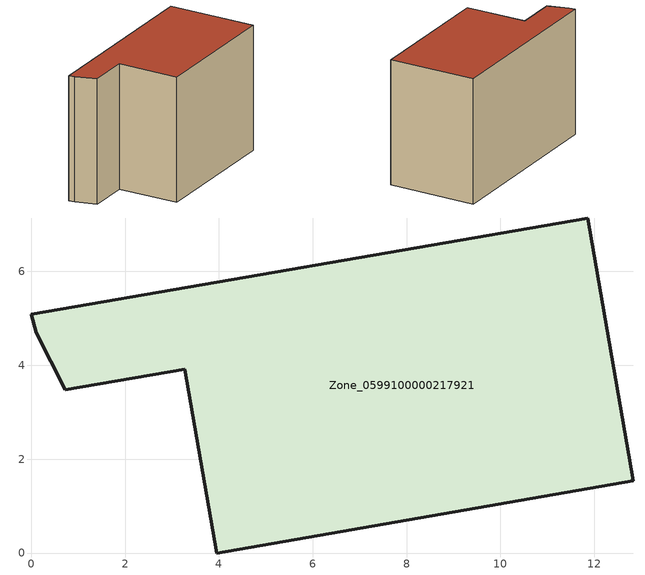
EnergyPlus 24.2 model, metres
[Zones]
Zone_0599100000217921
 floor ground (C_G): 0.1,4.69 0,5.09 11.86,7.14 12.83,1.54 3.95,0 3.27,3.92 0.72,3.48 z0
 wall outside (C_F): 3.95,0 12.83,1.54 11.86,7.14 0,5.09 0.1,4.69 0.72,3.48 3.27,3.92 3.95,0 z0:8.13
 roof outside (C_R): 0,5.09 0.1,4.69 0.72,3.48 3.27,3.92 3.95,0 12.83,1.54 11.86,7.14 z8.13
[BUILDING]
Pand.0599100000217921: North Axis=0; Terrain=City; Loads Convergence Tolerance Value=0.04; Temperature Convergence Tolerance Value=0.4; Solar Distribution=FullExterior; Maximum Number of Warmup Days=25; Minimum Number of Warmup Days=1
[Site:Location]
Rotterdam.The.Hague.AP_ZH_NLD Design_Conditions: Latitude=51.96; Longitude=4.45; Time Zone=1; Elevation=-4.5
[SITE:GROUNDTEMPERATURE:BUILDINGSURFACE]
18, 18, 18, 18, 18, 18, 18, 18, 18, 18, 18, 18
[MATERIAL] Thermal Absorptance=0.9; Solar Absorptance=0.7; Visible Absorptance=0.7
Name | Roughness | Thickness | Conductivity | Density | Specific Heat
G.TI.1975-1991 | MediumSmooth | 0.15 | 0.288461 | 540 | 1210
F.TI.1975-1991 | Rough | 0.3 | 0.230769 | 1920 | 840
R.TI.1975-1991 | MediumRough | 0.2 | 0.153846 | 1500 | 1000
[CONSTRUCTION]
C_G: G.TI.1975-1991
C_F: F.TI.1975-1991
C_R: R.TI.1975-1991
[ZONE]
Zone_0599100000217921: Type=1; Multiplier=1; Ceiling Height=Autocalculate; Volume=Autocalculate; Floor Area=autocalculate; Part of Total Floor Area=Yes
[ZONEINFILTRATION:DESIGNFLOWRATE]
Infil_Zone_0599100000217921: Zone or ZoneList or Space or SpaceList=Zone_0599100000217921; Schedule=AlwaysOn; Design Flow Rate Calculation Method=Flow/Area; Flow Rate per Floor Area=0.003; Constant Term Coefficient=1; Temperature Term Coefficient=0; Velocity Term Coefficient=0; Velocity Squared Term Coefficient=0
[HVACTEMPLATE:ZONE:IDEALLOADSAIRSYSTEM]
Zone_0599100000217921: Maximum Heating Supply Air Temperature=50; Minimum Cooling Supply Air Temperature=13; Maximum Heating Supply Air Humidity Ratio=0.0156; Minimum Cooling Supply Air Humidity Ratio=0.0077; Heating Limit=NoLimit; Cooling Limit=NoLimit; Dehumidification Control Type=ConstantSensibleHeatRatio; Cooling Sensible Heat Ratio=0.7; Dehumidification Setpoint=60; Humidification Control Type=None; Humidification Setpoint=30; Outdoor Air Method=None; Outdoor Air Flow Rate per Person=0.00944; Outdoor Air Flow Rate per Zone Floor Area=0; Outdoor Air Flow Rate per Zone=0; Demand Controlled Ventilation Type=None; Outdoor Air Economizer Type=NoEconomizer; Heat Recovery Type=None; Sensible Heat Recovery Effectiveness=0.7; Latent Heat Recovery Effectiveness=0.65
[ZONECONTROL:THERMOSTAT]
ThermostatControl_Zone_0599100000217921: Zone or ZoneList=Zone_0599100000217921; Control Type Schedule=DualSetpointControlType; Control 1=Thermostat_Zone_0599100000217921; Temperature Difference Between Cutout And Setpoint=0
[THERMOSTATSETPOINT:DUALSETPOINT]
Thermostat_Zone_0599100000217921: Heating Setpoint Temperature Schedule=HeatingSetpoint_Zone_0599100000217921; Cooling Setpoint Temperature Schedule=CoolingSetpoint_Zone_0599100000217921
[SCHEDULE:COMPACT]
HeatingSetpoint_Zone_0599100000217921: Through: 12/31, For: AllDays, Until: 24:00, 21
CoolingSetpoint_Zone_0599100000217921: Through: 12/31, For: AllDays, Until: 24:00, 24
DualSetpointControlType: Through: 12/31, For: AllDays, Until: 24:00, 4
AlwaysOn: Through: 12/31, For: AllDays, Until: 24:00, 1
